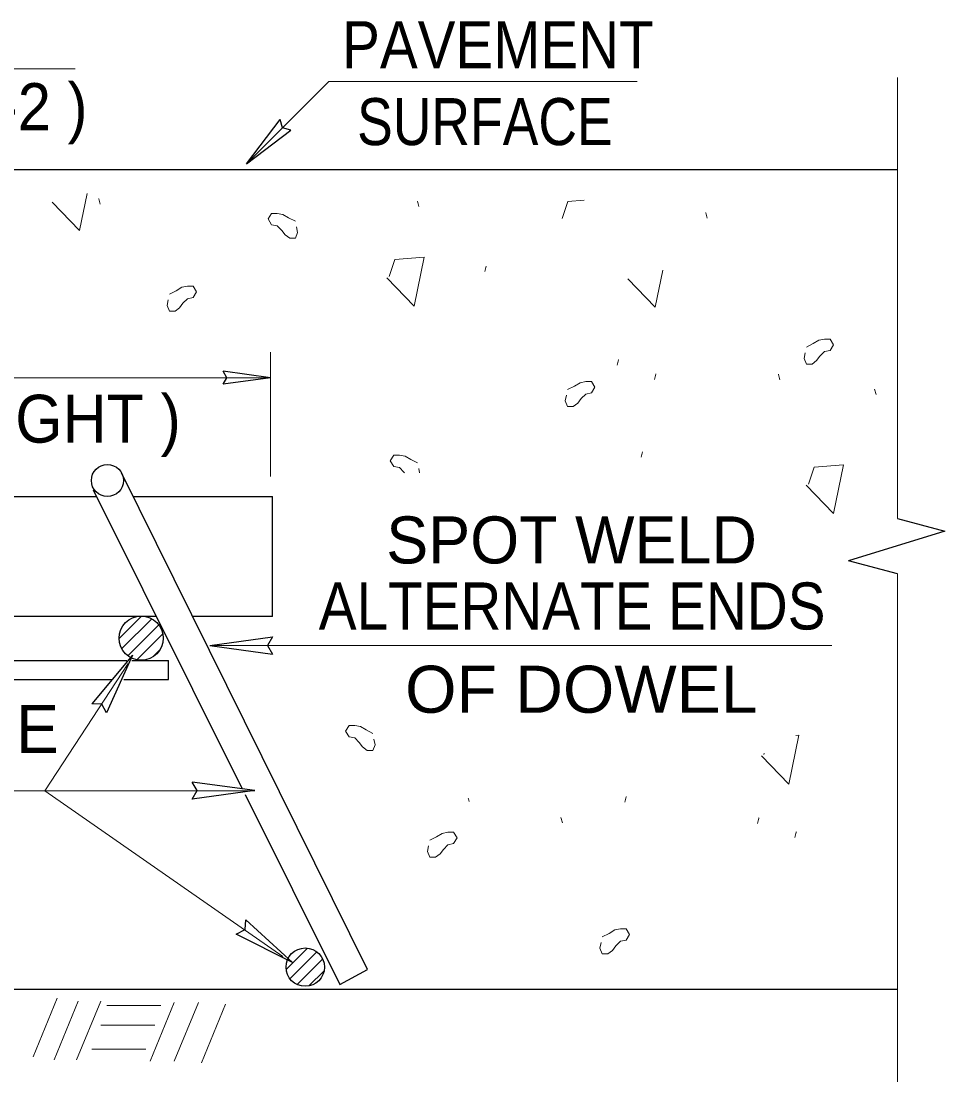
# Model space of a CAD drawing. Extents: x 743 to 4444, y -504 to 2234.
# Drawn here: x 3111.2 to 3428.3, y 834.9 to 1199.1 of the extents above; entities that cross this region are included whole.
import ezdxf
from ezdxf.enums import TextEntityAlignment as Align

# ---------------------------------------------------------------- set-up
doc = ezdxf.new("R2010")
doc.units = 0
doc.header["$LTSCALE"] = 6
doc.layers.add('1', color=7, linetype='Continuous', lineweight=25)

msp = doc.modelspace()

# ---------------------------------------------------------------- linework, layer by layer
at = {"layer": '1', "lineweight": 13}
for p, q in [((3412.056, 1028.318), (3412.056, 1179.735)), ((3196.715, 1042.749), (3196.715, 1085.403)), ((2627.357, 1076.655), (3195.625, 1076.655)), ((3247.93, 1044.031), (3247.648, 1045.449)), ((3412.056, 1009.3), (3412.056, 834.865)), ((3144.824, 987.158), (3152.418, 994.753)), ((3145.758, 983.623), (3155.99, 993.853)), ((3147.81, 981.204), (3158.376, 991.77)), ((3150.919, 979.838), (3159.765, 988.685)), ((3175.892, 984.72), (3389.473, 984.72)), ((3119.255, 934.833), (3147.887, 978.516)), ((3366.283, 947.717), (3366.132, 947.258)), ((3105.603, 934.843), (3191.417, 934.843)), ((3119.255, 934.833), (3201.045, 877.908)), ((3202.171, 873.458), (3209.468, 880.753)), ((3203.459, 870.274), (3212.655, 879.468)), ((3205.932, 868.273), (3214.649, 876.991)), ((3209.897, 867.768), (3215.145, 873.018)), ((3115.237, 843.458), (3123.493, 863.593)), ((3122.46, 842.427), (3130.716, 862.562)), ((3130.2, 842.427), (3138.454, 862.562)), ((3140.518, 861.013), (3159.093, 861.013)), ((3155.482, 841.91), (3163.736, 862.045)), ((3163.736, 841.91), (3171.993, 862.045)), ((3173.023, 841.394), (3181.279, 861.528)), ((3138.454, 854.3), (3157.028, 854.3)), ((3135.358, 846.039), (3153.933, 846.039))]:
    msp.add_line(p, q, dxfattribs=at)
at = {"layer": '1'}
for p, q in [((3188.532, 1150.148), (3200.049, 1165.347)), ((3188.532, 1150.148), (3203.722, 1161.678)), ((3412.056, 1148.099), (2918.841, 1148.099)), ((3196.719, 1076.663), (3180.565, 1078.881)), ((3196.719, 1076.663), (3180.565, 1074.443)), ((3135.858, 1038.221), (3187.073, 935.477)), ((2935.942, 1035.916), (3137.008, 1035.916)), ((3149.651, 1035.916), (3197.438, 1035.916)), ((3197.438, 994.628), (3197.438, 1035.916)), ((3412.056, 1009.3), (3395.29, 1013.774)), ((3157.587, 994.628), (2935.942, 994.628)), ((3197.438, 994.628), (3170.083, 994.628)), ((3175.896, 984.708), (3197.434, 987.667)), ((3175.896, 984.708), (3197.434, 981.75)), ((3149.369, 981.403), (3135.464, 964.693)), ((3149.369, 981.403), (3140.487, 961.562)), ((3156.426, 980.874), (3158.769, 983.22)), ((2935.942, 979.591), (3147.453, 979.591)), ((3149.188, 979.591), (3161.745, 979.591)), ((3161.745, 973.028), (3161.745, 979.591)), ((2935.804, 973.028), (3142.467, 973.028)), ((3146.369, 973.028), (3161.745, 973.028)), ((3191.412, 934.854), (3169.873, 937.813)), ((3191.412, 934.854), (3169.873, 931.895)), ((3188.025, 933.567), (3220.558, 868.303)), ((3204.363, 875.818), (3188.308, 890.473)), ((3204.363, 875.818), (3184.952, 885.6)), ((2918.841, 866.667), (3412.056, 866.667))]:
    msp.add_line(p, q, dxfattribs=at)
at = {"layer": '1', "lineweight": 13}
for points in [[(3129.701, 1182.767), (2926.138, 1182.767), (2912.739, 1145.741)], [(3322.651, 1178.368), (3216.743, 1178.368), (3188.537, 1150.141)], [(3121.819, 1136.918), (3131.168, 1127.188), (3133.834, 1139.952)], [(3138.243, 1136.261), (3137.776, 1138.088), (3137.722, 1138.138)], [(3247.726, 1135.434), (3247.26, 1137.263), (3247.203, 1137.312)], [(3304.485, 1137.622), (3298.843, 1137.184), (3296.891, 1131.341)], [(3205.299, 1130.398), (3202.957, 1131.564), (3201.015, 1132.732), (3199.067, 1133.125), (3197.121, 1133.124), (3195.955, 1131.183), (3197.121, 1129.227), (3199.068, 1128.834), (3200.62, 1127.283), (3201.793, 1125.723), (3203.349, 1124.558), (3205.296, 1124.562), (3206.073, 1126.504), (3205.693, 1128.453)], [(3346.668, 1131.426), (3346.203, 1133.253), (3346.148, 1133.302)], [(3236.703, 1111.028), (3246.051, 1101.296), (3249.554, 1118.038), (3239.431, 1117.254), (3237.481, 1111.418)], [(3270.342, 1113.138), (3270.808, 1114.967), (3270.863, 1115.018)], [(3319.501, 1110.582), (3328.852, 1100.849), (3331.515, 1113.615)], [(3162.033, 1105.378), (3164.373, 1106.548), (3166.313, 1107.715), (3168.262, 1108.112), (3170.213, 1108.108), (3171.378, 1106.16), (3170.213, 1104.218), (3168.261, 1103.82), (3166.71, 1102.267), (3165.535, 1100.711), (3163.98, 1099.541), (3162.038, 1099.546), (3161.256, 1101.491), (3161.642, 1103.431)], [(3380.765, 1087.198), (3383.103, 1088.367), (3385.046, 1089.535), (3386.992, 1089.93), (3388.943, 1089.928), (3390.108, 1087.979), (3388.943, 1086.037), (3386.992, 1085.643), (3385.44, 1084.086), (3384.267, 1082.53), (3382.712, 1081.362), (3380.768, 1081.366), (3379.986, 1083.311), (3380.374, 1085.251)], [(3315.803, 1080.928), (3316.269, 1082.759), (3316.324, 1082.809)], [(3298.771, 1072.632), (3301.109, 1073.799), (3303.053, 1074.967), (3305.002, 1075.363), (3306.953, 1075.36), (3308.117, 1073.412), (3306.953, 1071.469), (3305.002, 1071.074), (3303.448, 1069.518), (3302.276, 1067.963), (3300.719, 1066.793), (3298.778, 1066.796), (3297.996, 1068.743), (3298.383, 1070.682)], [(3328.614, 1076.092), (3329.082, 1077.923), (3329.134, 1077.974)], [(3371.696, 1075.981), (3371.224, 1077.81), (3371.173, 1077.864)], [(3404.22, 1072.768), (3404.689, 1070.941), (3404.738, 1070.888)], [(3247.258, 1047.398), (3244.924, 1048.565), (3242.973, 1049.731), (3241.03, 1050.122), (3239.075, 1050.122), (3237.913, 1048.176), (3239.082, 1046.227), (3241.028, 1045.833), (3242.581, 1044.28), (3242.768, 1044.031)], [(3324.023, 1049.357), (3324.488, 1051.187), (3324.543, 1051.237)], [(3380.704, 1039.73), (3390.053, 1030.008), (3393.55, 1046.743), (3383.431, 1045.969), (3381.483, 1040.128)], [(3231.905, 954.528), (3229.572, 955.695), (3227.62, 956.859), (3225.679, 957.251), (3223.723, 957.251), (3222.561, 955.305), (3223.729, 953.356), (3225.678, 952.961), (3227.229, 951.408), (3228.403, 949.849), (3229.953, 948.683), (3231.905, 948.683), (3232.684, 950.632), (3232.298, 952.577)], [(3365.353, 946.858), (3374.702, 937.137), (3378.2, 953.872), (3377.161, 953.792)], [(3318.468, 930.882), (3318.935, 932.713), (3318.988, 932.763)], [(3264.949, 931.172), (3264.715, 932.085), (3264.689, 932.113)], [(3296.989, 923.753), (3296.515, 925.586), (3296.466, 925.64)], [(3364.028, 923.615), (3364.493, 925.445), (3364.548, 925.495)], [(3251.469, 917.81), (3253.808, 918.979), (3255.75, 920.15), (3257.697, 920.545), (3259.647, 920.54), (3260.812, 918.594), (3259.647, 916.649), (3257.697, 916.255), (3256.144, 914.698), (3254.973, 913.144), (3253.415, 911.974), (3251.474, 911.978), (3250.691, 913.926), (3251.078, 915.864)], [(3376.836, 918.78), (3377.303, 920.609), (3377.358, 920.658)], [(3310.678, 884.66), (3313.02, 885.83), (3314.963, 886.998), (3316.908, 887.395), (3318.857, 887.39), (3320.024, 885.445), (3318.858, 883.502), (3316.908, 883.104), (3315.355, 881.55), (3314.182, 879.993), (3312.628, 878.824), (3310.683, 878.828), (3309.901, 880.775), (3310.289, 882.715)]]:
    msp.add_lwpolyline(points, dxfattribs=at)
at = {"layer": '1'}
for points in [[(3203.722, 1161.678), (3200.833, 1162.498), (3200.049, 1165.347)], [(3180.565, 1074.443), (3181.817, 1076.684), (3180.565, 1078.881)], [(3220.558, 868.303), (3230.058, 873.45), (3145.654, 1043.987)], [(3412.056, 1028.318), (3428.307, 1023.983), (3395.29, 1013.774)], [(3197.434, 987.667), (3195.767, 984.678), (3197.434, 981.75)], [(3140.487, 961.562), (3138.83, 964.557), (3135.464, 964.693)], [(3169.873, 931.895), (3171.539, 934.884), (3169.873, 937.813)], [(3184.952, 885.6), (3188.016, 887.116), (3188.308, 890.473)]]:
    msp.add_lwpolyline(points, dxfattribs=at)
for centre, radius in [((3140.76, 1041.388), 5.5), ((3152.374, 987.222), 7.557), ((3208.683, 874.242), 6.589)]:
    msp.add_circle(centre, radius, dxfattribs=at)

# ---------------------------------------------------------------- texts
for s, width, p in [('PAVEMENT ', 0.9, (3221.368, 1182.95)), ('( SEE STD. LECS-2 )', 0.95, (2937.711, 1161.678)), ('SURFACE', 0.85, (3226.498, 1156.544))]:
    msp.add_text(s, height=16.16, dxfattribs=dict(at, width=width)).set_placement(p)
for s, height, width, p in [('( SEE TABLE AT RIGHT )', 16.44, 0.95, (3044.699, 1054.374)), ('ALTERNATE ENDS', 16.16, 0.9, (3300.343, 990.197)), (' OF DOWEL', 16.16, 1.05, (3300.344, 961.61))]:
    msp.add_text(s, height=height, dxfattribs=dict(at, width=width)).set_placement(p, align=Align.CENTER)
msp.add_text(' SPOT WELD ', height=16.16, dxfattribs=at).set_placement((3300.15, 1012.88), align=Align.CENTER)
msp.add_text('0 GAGE WIRE', height=16.44, dxfattribs=at).set_placement((2978.741, 947.779))

doc.saveas('drawing.dxf')
